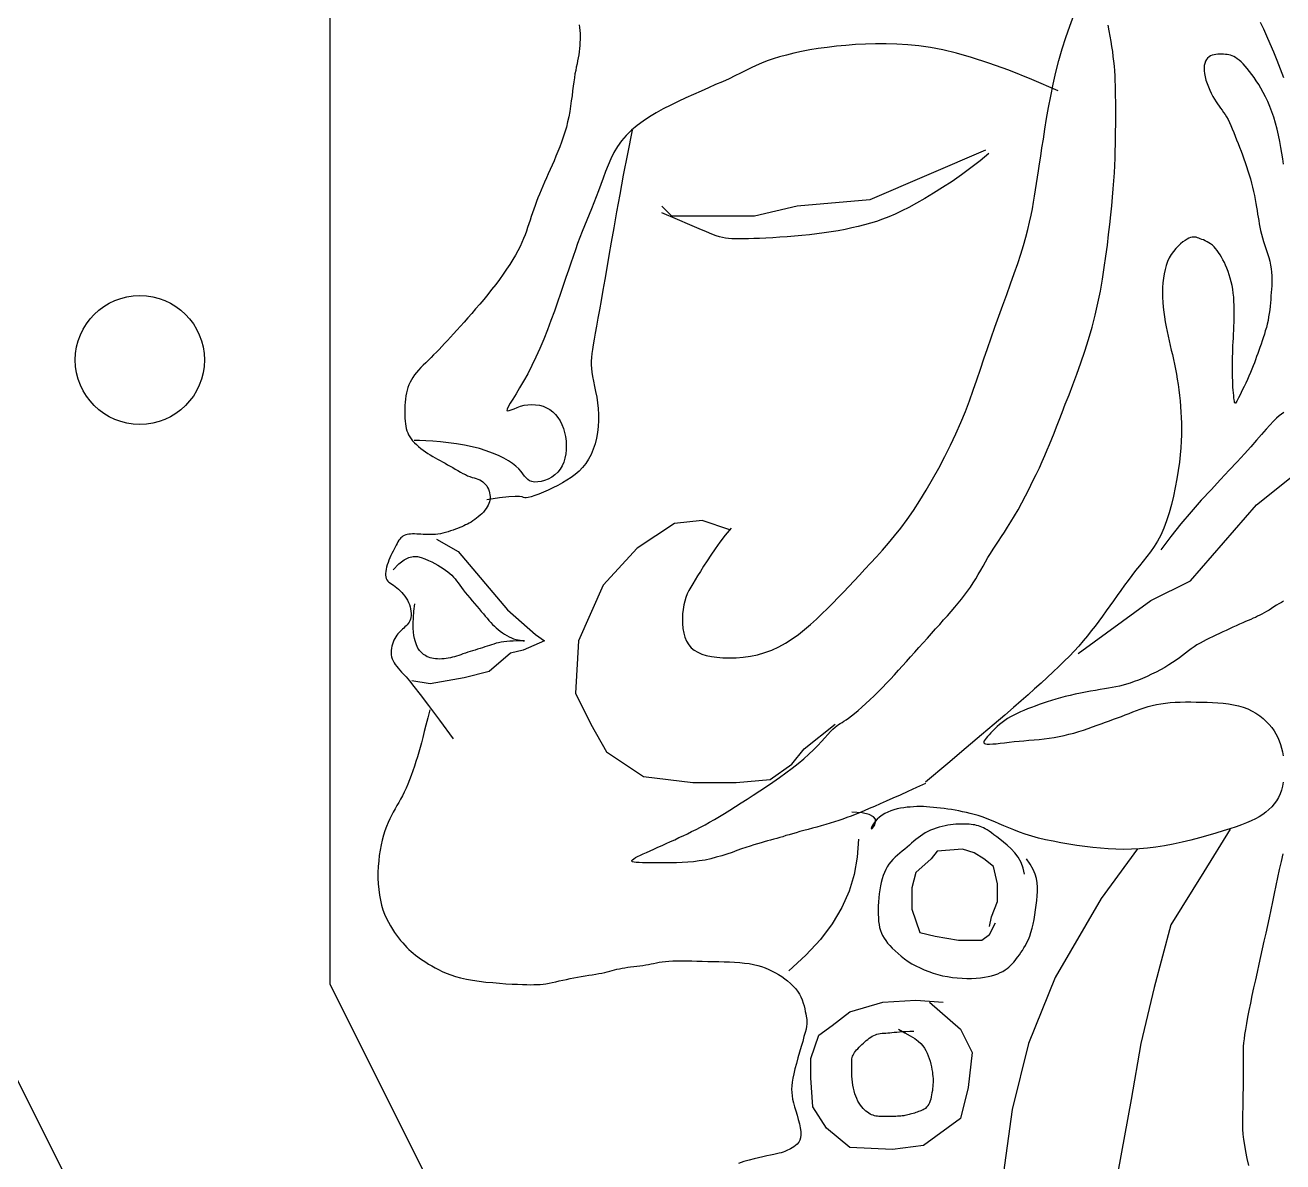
# Model space of a CAD drawing. Extents: x 377 to 3679, y 2766 to 6385.
# Drawn here: x 2041 to 2147.2, y 4917 to 5013.1 of the extents above; entities that cross this region are included whole.
import ezdxf

# ---------------------------------------------------------------- set-up
doc = ezdxf.new("R2010")
doc.units = 0
doc.header["$MEASUREMENT"] = 0
for name, color, linetype in [('3', 3, 'CONTINUOUS'), ('7', 7, 'CONTINUOUS'), ('BH', 3, 'CONTINUOUS')]:
    doc.layers.add(name, color=color, linetype=linetype)

msp = doc.modelspace()

# ---------------------------------------------------------------- hatches: boundary and pattern name
at = {"layer": 'BH'}
h = msp.add_hatch(dxfattribs=at)
h.set_pattern_fill('AR-RROOF', color=256, scale=20, angle=45, style=0)
h.set_pattern_definition([(45, (-7283.46, 4749.96), (431.052, 1149.473), [7620, -1016, 2540, -508]), (45, (-6985.3, 5407.3), (-836.96, 118.54), [1524, -167.64, 3048, -381]), (45, (-7409.2, 5234.9), (1627.222, 2108.564), [4064, -711.2, 2032, -508])])
h.paths.add_polyline_path([(2567.11, 5597.22), (2600.41, 5597.22), (2593.71, 5544.63, -0.101163), (2592.53, 5542.39), (2592.53, 5539.73), (2604.15, 5539.73, 0.190114), (2600.05, 5486.57, 0.025119), (2632.22, 5308.46, -0.363634), (2618.82, 5289.05), (2658.04, 5289.05, -0.483808), (2649.98, 5302.96, 0.28695), (2663.9, 5331.52, 0.064201), (2631.51, 5446.8), (2749.91, 5446.8, 0.064201), (2717.51, 5331.52, 0.28695), (2731.44, 5302.96, -0.483808), (2723.37, 5289.05), (2930.74, 5289.05), (2930.74, 5731.05), (2160.74, 5731.05), (2160.74, 5723.55), (2100.74, 5723.55), (2100.74, 5731.05), (1330.74, 5731.05), (1330.74, 5289.05), (2036.79, 5289.05), (2036.79, 5331.05), (2086.79, 5431.05), (2186.79, 5431.05), (2236.79, 5331.05), (2236.79, 5289.05), (2418.52, 5289.05), (2418.52, 5291.59, -0.140722), (2440.36, 5299.49, 0.230128), (2445.11, 5308.14), (2445.11, 5341.46, -0.518981), (2444.22, 5346.92, -0.60604), (2443.49, 5351.97, -0.660376), (2442.71, 5357.3, -0.015724), (2440.71, 5357.7), (2406.53, 5409.21), (2473.78, 5409.21), (2470.19, 5414.61), (2556.7, 5414.61, 0.010093), (2567.48, 5486.57, 0.190114), (2563.38, 5539.73), (2575, 5539.73), (2575, 5542.39, -0.101163), (2573.82, 5544.63)])
h.paths.add_polyline_path([(2036.79, 5271.05), (2024.19, 5271.05), (2024.19, 5281.05), (1343.33, 5281.05), (1343.33, 5271.05), (1330.74, 5271.05), (1330.74, 4989.05), (1661.34, 4989.05), (1661.34, 4991.65, -0.241584), (1679.42, 5003.95, 0.406968), (1690.3, 5019.9, 0.174163), (1687.89, 5024.03, -0.625959), (1690.29, 5048.29, 0.304056), (1680.39, 5064.79, -0.313174), (1656.39, 5094.57, -0.059937), (1661.68, 5141.99), (1728.9, 5141.99, -0.037567), (1733.55, 5112.39), (1768.7, 5112.39, -0.103304), (1767.97, 5075.11, -0.218444), (1752.9, 5058.35, -0.255287), (1748.23, 5050.62, 0.350014), (1746.37, 5041.77, -0.652621), (1746.37, 5021.37, 0.209907), (1750.83, 5002.85, -0.168461), (1771.93, 4991.65), (1771.93, 4989.05), (1795.65, 4989.05), (1795.65, 4991.65, -0.192355), (1816.68, 5004.36, 0.366447), (1824.02, 5020.82, -0.534024), (1820.57, 5043.28, 0.19278), (1824.98, 5049.16, 0.255254), (1815.1, 5062.85, -0.365209), (1792.78, 5095.97, -0.025268), (1798.2, 5138.33), (1862.6, 5138.33, -0.025268), (1868.02, 5095.97, -0.365209), (1845.7, 5062.85, 0.255254), (1835.82, 5049.16, 0.19278), (1840.23, 5043.28, -0.534024), (1836.78, 5020.82, 0.366447), (1844.12, 5004.36, -0.192355), (1865.15, 4991.65), (1865.15, 4989.05), (2036.79, 4989.05)])
h.paths.add_polyline_path([(2930.74, 5271.05), (2918.14, 5271.05), (2918.14, 5281.05), (2250.69, 5281.05), (2250.69, 5271.05), (2236.79, 5271.05), (2236.79, 4989.05), (2930.74, 4989.05)])

# ---------------------------------------------------------------- linework, layer by layer
at = {"layer": '3'}
for points in [[(2100.65, 4970.57), (2100.15, 4969.96), (2099.7, 4969.37), (2099.3, 4968.81), (2098.94, 4968.29), (2098.61, 4967.8), (2098.32, 4967.34), (2098.05, 4966.91), (2097.81, 4966.53), (2097.6, 4966.18), (2097.4, 4965.86), (2097.23, 4965.57), (2097.08, 4965.28), (2096.94, 4965), (2096.83, 4964.71), (2096.73, 4964.4), (2096.65, 4964.07), (2096.59, 4963.7), (2096.55, 4963.31), (2096.53, 4962.91), (2096.54, 4962.5), (2096.58, 4962.09), (2096.64, 4961.7), (2096.75, 4961.34), (2096.88, 4961), (2097.06, 4960.71), (2097.28, 4960.46), (2097.53, 4960.24), (2097.83, 4960.07), (2098.17, 4959.92), (2098.55, 4959.81), (2098.98, 4959.72), (2099.44, 4959.65), (2099.95, 4959.61), (2100.5, 4959.6), (2101.07, 4959.61), (2101.66, 4959.66), (2102.27, 4959.75), (2102.88, 4959.87), (2103.49, 4960.04), (2104.09, 4960.26), (2104.68, 4960.53), (2105.24, 4960.84), (2105.8, 4961.2), (2106.33, 4961.58), (2106.85, 4961.99), (2107.36, 4962.43), (2107.85, 4962.87), (2108.32, 4963.32), (2108.79, 4963.78), (2109.24, 4964.23), (2109.69, 4964.69), (2110.14, 4965.15), (2110.58, 4965.62), (2111.03, 4966.1), (2111.49, 4966.59), (2111.95, 4967.09), (2112.43, 4967.6), (2112.92, 4968.13), (2113.42, 4968.69), (2113.93, 4969.28), (2114.45, 4969.9), (2114.97, 4970.57), (2115.51, 4971.28), (2116.04, 4972.06), (2116.59, 4972.89), (2117.13, 4973.77), (2117.66, 4974.69), (2118.18, 4975.63), (2118.69, 4976.6), (2119.17, 4977.57), (2119.62, 4978.54), (2120.04, 4979.49), (2120.43, 4980.42), (2120.78, 4981.32), (2121.1, 4982.22), (2121.41, 4983.1), (2121.71, 4983.98), (2122, 4984.86), (2122.3, 4985.74), (2122.6, 4986.64), (2122.92, 4987.55), (2123.26, 4988.48), (2123.59, 4989.4), (2123.93, 4990.31), (2124.25, 4991.21), (2124.56, 4992.08), (2124.85, 4992.91), (2125.11, 4993.7), (2125.34, 4994.44), (2125.54, 4995.14), (2125.71, 4995.79), (2125.85, 4996.41), (2125.98, 4996.99), (2126.09, 4997.55), (2126.19, 4998.1), (2126.28, 4998.62), (2126.36, 4999.14), (2126.44, 4999.67), (2126.53, 5000.2), (2126.61, 5000.76), (2126.7, 5001.35), (2126.8, 5001.99), (2126.9, 5002.68), (2127.02, 5003.43), (2127.15, 5004.26), (2127.29, 5005.16), (2127.46, 5006.1), (2127.64, 5007.07), (2127.84, 5008.07), (2128.07, 5009.08), (2128.32, 5010.08), (2128.6, 5011.06), (2128.91, 5012.02), (2129.25, 5012.96), (2129.6, 5013.91)], [(2087.82, 5013.09), (2087.85, 5012.85), (2087.88, 5012.6), (2087.89, 5012.35), (2087.9, 5012.1), (2087.9, 5011.85), (2087.88, 5011.59), (2087.86, 5011.33), (2087.84, 5011.07), (2087.81, 5010.81), (2087.77, 5010.56), (2087.72, 5010.3), (2087.68, 5010.04), (2087.63, 5009.78), (2087.57, 5009.51), (2087.52, 5009.23), (2087.46, 5008.93), (2087.41, 5008.61), (2087.36, 5008.26), (2087.31, 5007.89), (2087.26, 5007.5), (2087.21, 5007.08), (2087.15, 5006.65), (2087.09, 5006.21), (2087.02, 5005.77), (2086.93, 5005.32), (2086.84, 5004.88), (2086.73, 5004.44), (2086.61, 5004.01), (2086.47, 5003.59), (2086.33, 5003.18), (2086.17, 5002.77), (2086.02, 5002.38), (2085.85, 5001.99), (2085.69, 5001.6), (2085.53, 5001.23), (2085.36, 5000.86), (2085.2, 5000.5), (2085.05, 5000.15), (2084.89, 4999.8), (2084.74, 4999.46), (2084.6, 4999.12), (2084.46, 4998.79), (2084.33, 4998.47), (2084.21, 4998.15), (2084.09, 4997.83), (2083.98, 4997.52), (2083.87, 4997.21), (2083.77, 4996.9), (2083.66, 4996.59), (2083.56, 4996.28), (2083.46, 4995.97), (2083.35, 4995.66), (2083.24, 4995.35), (2083.11, 4995.03), (2082.97, 4994.7), (2082.82, 4994.36), (2082.64, 4994), (2082.44, 4993.63), (2082.21, 4993.25), (2081.96, 4992.84), (2081.68, 4992.43), (2081.39, 4992.01), (2081.08, 4991.58), (2080.76, 4991.15), (2080.42, 4990.73), (2080.09, 4990.3), (2079.75, 4989.89), (2079.41, 4989.48), (2079.07, 4989.09), (2078.74, 4988.7), (2078.41, 4988.33), (2078.09, 4987.97), (2077.79, 4987.63), (2077.49, 4987.3), (2077.21, 4986.99), (2076.95, 4986.7), (2076.69, 4986.42), (2076.45, 4986.16), (2076.21, 4985.91), (2075.98, 4985.66), (2075.75, 4985.43), (2075.52, 4985.2), (2075.3, 4984.98), (2075.08, 4984.76), (2074.86, 4984.54), (2074.65, 4984.33), (2074.44, 4984.12), (2074.25, 4983.92), (2074.07, 4983.71), (2073.91, 4983.51), (2073.77, 4983.3), (2073.64, 4983.1), (2073.53, 4982.89), (2073.43, 4982.67), (2073.35, 4982.45), (2073.28, 4982.22), (2073.22, 4981.98), (2073.17, 4981.73), (2073.14, 4981.47), (2073.11, 4981.2), (2073.09, 4980.93), (2073.09, 4980.65), (2073.08, 4980.37), (2073.09, 4980.11), (2073.1, 4979.85), (2073.12, 4979.6), (2073.14, 4979.38), (2073.17, 4979.17), (2073.21, 4978.97), (2073.26, 4978.78), (2073.33, 4978.61), (2073.4, 4978.43), (2073.5, 4978.27), (2073.61, 4978.1), (2073.74, 4977.94), (2073.9, 4977.78), (2074.06, 4977.62), (2074.24, 4977.46), (2074.43, 4977.3), (2074.63, 4977.16), (2074.83, 4977.01), (2075.03, 4976.88), (2075.24, 4976.75), (2075.44, 4976.62), (2075.65, 4976.5), (2075.86, 4976.39), (2076.06, 4976.27), (2076.27, 4976.16), (2076.49, 4976.04), (2076.7, 4975.92), (2076.92, 4975.8), (2077.13, 4975.67), (2077.35, 4975.54), (2077.57, 4975.42), (2077.78, 4975.3), (2077.99, 4975.18), (2078.2, 4975.08), (2078.39, 4974.99), (2078.58, 4974.92), (2078.77, 4974.85), (2078.94, 4974.8), (2079.11, 4974.74), (2079.26, 4974.69), (2079.41, 4974.63), (2079.55, 4974.56), (2079.68, 4974.47), (2079.8, 4974.37), (2079.9, 4974.26), (2080, 4974.13), (2080.08, 4973.99), (2080.15, 4973.84), (2080.21, 4973.69), (2080.25, 4973.54), (2080.28, 4973.38), (2080.29, 4973.23), (2080.29, 4973.08), (2080.27, 4972.93), (2080.24, 4972.78), (2080.19, 4972.64), (2080.13, 4972.5), (2080.05, 4972.35), (2079.95, 4972.21), (2079.84, 4972.07), (2079.72, 4971.92), (2079.59, 4971.78), (2079.44, 4971.65), (2079.29, 4971.52), (2079.14, 4971.39), (2078.99, 4971.28), (2078.83, 4971.17), (2078.68, 4971.07), (2078.53, 4970.98), (2078.37, 4970.9), (2078.22, 4970.83), (2078.06, 4970.75), (2077.9, 4970.68), (2077.73, 4970.61), (2077.55, 4970.54), (2077.36, 4970.47), (2077.16, 4970.4), (2076.95, 4970.33), (2076.74, 4970.26), (2076.53, 4970.19), (2076.31, 4970.14), (2076.1, 4970.09), (2075.88, 4970.05), (2075.67, 4970.03), (2075.46, 4970.01), (2075.25, 4970.01), (2075.04, 4970.01), (2074.84, 4970.02), (2074.65, 4970.03), (2074.45, 4970.04), (2074.27, 4970.05), (2074.09, 4970.06), (2073.91, 4970.07), (2073.74, 4970.07), (2073.58, 4970.06), (2073.43, 4970.04), (2073.29, 4970.02), (2073.16, 4969.99), (2073.04, 4969.94), (2072.93, 4969.89), (2072.83, 4969.81), (2072.75, 4969.73), (2072.67, 4969.64), (2072.59, 4969.53), (2072.51, 4969.41), (2072.43, 4969.27), (2072.35, 4969.12), (2072.27, 4968.96), (2072.18, 4968.79), (2072.09, 4968.61), (2072, 4968.43), (2071.91, 4968.24), (2071.83, 4968.04), (2071.75, 4967.85), (2071.67, 4967.65), (2071.6, 4967.46), (2071.55, 4967.27), (2071.5, 4967.09), (2071.47, 4966.91), (2071.45, 4966.74), (2071.45, 4966.59), (2071.47, 4966.44), (2071.51, 4966.31), (2071.57, 4966.2), (2071.65, 4966.09), (2071.75, 4966), (2071.87, 4965.91), (2071.99, 4965.82), (2072.13, 4965.73), (2072.27, 4965.63), (2072.41, 4965.52), (2072.55, 4965.4), (2072.69, 4965.27), (2072.83, 4965.13), (2072.96, 4964.98), (2073.09, 4964.82), (2073.2, 4964.65), (2073.3, 4964.47), (2073.39, 4964.29), (2073.47, 4964.11), (2073.53, 4963.92), (2073.57, 4963.73), (2073.6, 4963.54), (2073.61, 4963.36), (2073.61, 4963.19), (2073.59, 4963.02), (2073.56, 4962.87), (2073.51, 4962.74), (2073.45, 4962.61), (2073.37, 4962.5), (2073.29, 4962.4), (2073.2, 4962.3), (2073.1, 4962.21), (2073, 4962.12), (2072.9, 4962.03), (2072.8, 4961.93), (2072.7, 4961.84), (2072.6, 4961.73), (2072.5, 4961.63), (2072.41, 4961.51), (2072.32, 4961.38), (2072.24, 4961.25), (2072.16, 4961.1), (2072.1, 4960.94), (2072.04, 4960.77), (2071.99, 4960.59), (2071.95, 4960.41), (2071.93, 4960.23), (2071.93, 4960.04), (2071.94, 4959.86), (2071.97, 4959.68), (2072.02, 4959.51), (2072.09, 4959.35), (2072.18, 4959.19), (2072.28, 4959.03), (2072.4, 4958.87), (2072.53, 4958.72), (2072.67, 4958.56), (2072.82, 4958.4), (2072.98, 4958.22), (2073.19, 4957.99), (2073.47, 4957.66), (2073.85, 4957.18), (2074.38, 4956.5), (2075.09, 4955.57), (2076.01, 4954.34), (2077.16, 4952.76)], [(2117.06, 4948.99), (2116.29, 4948.64), (2115.58, 4948.31), (2114.92, 4948.01), (2114.31, 4947.74), (2113.75, 4947.49), (2113.23, 4947.26), (2112.75, 4947.05), (2112.3, 4946.86), (2111.89, 4946.68), (2111.5, 4946.52), (2111.13, 4946.37), (2110.77, 4946.23), (2110.42, 4946.1), (2110.08, 4945.97), (2109.73, 4945.86), (2109.38, 4945.74), (2109.02, 4945.63), (2108.64, 4945.52), (2108.26, 4945.42), (2107.89, 4945.31), (2107.51, 4945.21), (2107.15, 4945.11), (2106.79, 4945.02), (2106.46, 4944.92), (2106.14, 4944.83), (2105.84, 4944.74), (2105.55, 4944.66), (2105.28, 4944.58), (2105.01, 4944.49), (2104.75, 4944.42), (2104.5, 4944.34), (2104.24, 4944.27), (2103.98, 4944.2), (2103.72, 4944.13), (2103.45, 4944.05), (2103.17, 4943.98), (2102.88, 4943.9), (2102.57, 4943.8), (2102.24, 4943.7), (2101.89, 4943.59), (2101.52, 4943.46), (2101.13, 4943.32), (2100.72, 4943.17), (2100.29, 4943.02), (2099.85, 4942.88), (2099.39, 4942.75), (2098.93, 4942.62), (2098.45, 4942.52), (2097.96, 4942.44), (2097.47, 4942.38), (2096.98, 4942.34), (2096.5, 4942.31), (2096.02, 4942.29), (2095.55, 4942.28), (2095.09, 4942.28), (2094.65, 4942.28), (2094.23, 4942.28), (2093.84, 4942.28), (2093.48, 4942.28), (2093.15, 4942.29), (2092.87, 4942.3), (2092.63, 4942.32), (2092.45, 4942.35), (2092.33, 4942.38), (2092.27, 4942.43), (2092.26, 4942.49), (2092.32, 4942.55), (2092.42, 4942.63), (2092.57, 4942.72), (2092.75, 4942.81), (2092.98, 4942.92), (2093.23, 4943.04), (2093.51, 4943.17), (2093.81, 4943.3), (2094.13, 4943.45), (2094.46, 4943.6), (2094.81, 4943.76), (2095.16, 4943.92), (2095.52, 4944.08), (2095.88, 4944.24), (2096.24, 4944.41), (2096.59, 4944.57), (2096.95, 4944.74), (2097.31, 4944.92), (2097.68, 4945.1), (2098.05, 4945.29), (2098.44, 4945.5), (2098.83, 4945.71), (2099.24, 4945.95), (2099.66, 4946.2), (2100.09, 4946.46), (2100.54, 4946.74), (2101.01, 4947.03), (2101.49, 4947.34), (2102, 4947.67), (2102.52, 4948.01), (2103.06, 4948.36), (2103.62, 4948.73), (2104.18, 4949.11), (2104.73, 4949.49), (2105.28, 4949.89), (2105.81, 4950.28), (2106.31, 4950.67), (2106.78, 4951.06), (2107.21, 4951.45), (2107.61, 4951.83), (2107.96, 4952.19), (2108.28, 4952.52), (2108.57, 4952.84), (2108.82, 4953.12), (2109.05, 4953.37), (2109.24, 4953.58), (2109.42, 4953.74), (2109.57, 4953.87), (2109.72, 4953.97), (2109.86, 4954.06), (2110.01, 4954.15), (2110.17, 4954.24), (2110.35, 4954.36), (2110.55, 4954.5), (2110.8, 4954.69), (2111.07, 4954.91), (2111.37, 4955.16), (2111.69, 4955.44), (2112.02, 4955.74), (2112.37, 4956.06), (2112.72, 4956.4), (2113.07, 4956.74), (2113.42, 4957.09), (2113.76, 4957.45), (2114.1, 4957.81), (2114.44, 4958.17), (2114.77, 4958.55), (2115.11, 4958.92), (2115.46, 4959.3), (2115.8, 4959.69), (2116.15, 4960.08), (2116.51, 4960.47), (2116.86, 4960.87), (2117.22, 4961.27), (2117.57, 4961.66), (2117.92, 4962.05), (2118.26, 4962.43), (2118.59, 4962.8), (2118.91, 4963.16), (2119.22, 4963.52), (2119.53, 4963.87), (2119.82, 4964.21), (2120.09, 4964.55), (2120.36, 4964.9), (2120.62, 4965.24), (2120.86, 4965.58), (2121.09, 4965.93), (2121.31, 4966.29), (2121.52, 4966.65), (2121.73, 4967), (2121.93, 4967.36), (2122.13, 4967.72), (2122.34, 4968.07), (2122.55, 4968.42), (2122.77, 4968.77), (2123, 4969.12), (2123.23, 4969.47), (2123.48, 4969.84), (2123.74, 4970.23), (2124, 4970.65), (2124.28, 4971.1), (2124.57, 4971.59), (2124.88, 4972.12), (2125.19, 4972.69), (2125.5, 4973.28), (2125.81, 4973.88), (2126.11, 4974.49), (2126.4, 4975.08), (2126.68, 4975.66), (2126.92, 4976.2), (2127.15, 4976.7), (2127.35, 4977.18), (2127.54, 4977.64), (2127.73, 4978.11), (2127.92, 4978.59), (2128.12, 4979.11), (2128.34, 4979.68), (2128.59, 4980.32), (2128.87, 4981.03), (2129.19, 4981.82), (2129.51, 4982.67), (2129.85, 4983.57), (2130.19, 4984.52), (2130.52, 4985.5), (2130.84, 4986.51), (2131.13, 4987.53), (2131.39, 4988.55), (2131.62, 4989.57), (2131.83, 4990.59), (2132, 4991.6), (2132.16, 4992.58), (2132.3, 4993.54), (2132.42, 4994.47), (2132.53, 4995.36), (2132.62, 4996.21), (2132.71, 4997.02), (2132.79, 4997.79), (2132.86, 4998.52), (2132.92, 4999.23), (2132.97, 4999.91), (2133.01, 5000.57), (2133.05, 5001.2), (2133.07, 5001.81), (2133.09, 5002.41), (2133.11, 5002.99), (2133.12, 5003.56), (2133.12, 5004.1), (2133.13, 5004.63), (2133.13, 5005.15), (2133.13, 5005.65), (2133.13, 5006.13), (2133.13, 5006.6), (2133.12, 5007.06), (2133.12, 5007.5), (2133.11, 5007.94), (2133.09, 5008.37), (2133.07, 5008.78), (2133.05, 5009.2), (2133.01, 5009.6), (2132.97, 5010.01), (2132.92, 5010.42), (2132.87, 5010.83), (2132.8, 5011.25), (2132.74, 5011.68), (2132.66, 5012.12), (2132.58, 5012.58), (2132.5, 5013.06)], [(2145.34, 5013.3), (2145.6, 5012.75), (2145.87, 5012.15), (2146.15, 5011.5), (2146.44, 5010.81), (2146.73, 5010.09), (2147.02, 5009.36), (2147.29, 5008.62)], [(2128.28, 5007.51), (2126.03, 5008.46), (2124.09, 5009.24), (2122.41, 5009.85), (2120.95, 5010.33), (2119.67, 5010.7), (2118.53, 5010.97), (2117.49, 5011.16), (2116.51, 5011.3), (2115.56, 5011.39), (2114.64, 5011.45), (2113.73, 5011.48), (2112.85, 5011.48), (2111.99, 5011.46), (2111.15, 5011.42), (2110.33, 5011.35), (2109.54, 5011.27), (2108.76, 5011.18), (2108.01, 5011.07), (2107.29, 5010.96), (2106.6, 5010.83), (2105.94, 5010.69), (2105.32, 5010.53), (2104.73, 5010.37), (2104.19, 5010.2), (2103.68, 5010.03), (2103.21, 5009.84), (2102.77, 5009.64), (2102.33, 5009.44), (2101.89, 5009.22), (2101.44, 5009), (2100.97, 5008.77), (2100.47, 5008.53), (2099.92, 5008.28), (2099.34, 5008.03), (2098.74, 5007.76), (2098.11, 5007.49), (2097.47, 5007.2), (2096.82, 5006.91), (2096.17, 5006.61), (2095.54, 5006.3), (2094.92, 5005.98), (2094.32, 5005.65), (2093.75, 5005.31), (2093.21, 5004.95), (2092.7, 5004.57), (2092.22, 5004.17), (2091.79, 5003.74), (2091.4, 5003.28), (2091.06, 5002.8), (2090.75, 5002.29), (2090.49, 5001.76), (2090.25, 5001.22), (2090.03, 5000.68), (2089.83, 5000.13), (2089.64, 4999.59), (2089.45, 4999.06), (2089.25, 4998.54), (2089.05, 4998.04), (2088.86, 4997.55), (2088.66, 4997.07), (2088.45, 4996.58), (2088.26, 4996.1), (2088.06, 4995.61), (2087.86, 4995.11), (2087.67, 4994.6), (2087.49, 4994.07), (2087.3, 4993.52), (2087.1, 4992.95), (2086.9, 4992.35), (2086.69, 4991.73), (2086.47, 4991.07), (2086.24, 4990.37), (2085.98, 4989.64), (2085.72, 4988.88), (2085.43, 4988.1), (2085.13, 4987.31), (2084.82, 4986.53), (2084.5, 4985.75), (2084.16, 4985), (2083.82, 4984.29), (2083.47, 4983.61), (2083.12, 4982.99), (2082.78, 4982.42), (2082.48, 4981.91), (2082.2, 4981.47), (2081.98, 4981.11), (2081.82, 4980.82), (2081.73, 4980.62), (2081.71, 4980.5), (2081.77, 4980.47), (2081.9, 4980.49), (2082.08, 4980.55), (2082.31, 4980.65), (2082.57, 4980.75), (2082.86, 4980.86), (2083.17, 4980.94), (2083.49, 4980.99), (2083.81, 4981.01), (2084.13, 4980.99), (2084.45, 4980.94), (2084.76, 4980.86), (2085.05, 4980.73), (2085.33, 4980.58), (2085.59, 4980.39), (2085.82, 4980.16), (2086.02, 4979.9), (2086.2, 4979.62), (2086.35, 4979.31), (2086.48, 4978.98), (2086.58, 4978.64), (2086.65, 4978.29), (2086.7, 4977.92), (2086.72, 4977.56), (2086.72, 4977.19), (2086.68, 4976.83), (2086.61, 4976.48), (2086.52, 4976.14), (2086.38, 4975.83), (2086.21, 4975.54), (2086, 4975.28), (2085.76, 4975.05), (2085.49, 4974.86), (2085.19, 4974.7), (2084.89, 4974.59), (2084.6, 4974.5), (2084.31, 4974.46), (2084.05, 4974.45), (2083.82, 4974.49), (2083.63, 4974.56), (2083.47, 4974.66), (2083.33, 4974.8), (2083.2, 4974.96), (2083.06, 4975.15), (2082.9, 4975.35), (2082.71, 4975.56), (2082.47, 4975.79), (2082.18, 4976.01), (2081.84, 4976.24), (2081.44, 4976.47), (2081, 4976.69), (2080.5, 4976.9), (2079.97, 4977.1), (2079.39, 4977.28), (2078.77, 4977.44), (2078.12, 4977.57), (2077.45, 4977.69), (2076.77, 4977.78), (2076.1, 4977.85), (2075.46, 4977.9), (2074.87, 4977.94), (2074.33, 4977.96), (2073.87, 4977.97)], [(2147.29, 5001.31), (2147.24, 5001.75), (2147.17, 5002.23), (2147.08, 5002.72), (2146.99, 5003.23), (2146.88, 5003.75), (2146.75, 5004.26), (2146.61, 5004.77), (2146.47, 5005.27), (2146.31, 5005.74), (2146.14, 5006.19), (2145.96, 5006.61), (2145.78, 5007), (2145.59, 5007.37), (2145.39, 5007.72), (2145.2, 5008.04), (2145, 5008.35), (2144.81, 5008.63), (2144.61, 5008.9), (2144.42, 5009.15), (2144.24, 5009.38), (2144.05, 5009.59), (2143.88, 5009.78), (2143.71, 5009.95), (2143.54, 5010.09), (2143.38, 5010.22), (2143.23, 5010.32), (2143.09, 5010.4), (2142.95, 5010.46), (2142.81, 5010.51), (2142.67, 5010.54), (2142.53, 5010.57), (2142.39, 5010.59), (2142.24, 5010.6), (2142.08, 5010.61), (2141.92, 5010.61), (2141.75, 5010.61), (2141.59, 5010.59), (2141.43, 5010.56), (2141.28, 5010.52), (2141.14, 5010.46), (2141.01, 5010.38), (2140.89, 5010.28), (2140.79, 5010.15), (2140.71, 5010), (2140.65, 5009.83), (2140.61, 5009.64), (2140.59, 5009.44), (2140.6, 5009.21), (2140.62, 5008.96), (2140.68, 5008.7), (2140.75, 5008.42), (2140.85, 5008.14), (2140.96, 5007.85), (2141.08, 5007.57), (2141.2, 5007.3), (2141.34, 5007.04), (2141.47, 5006.8), (2141.6, 5006.59), (2141.73, 5006.4), (2141.86, 5006.22), (2141.99, 5006.04), (2142.11, 5005.87), (2142.24, 5005.69), (2142.36, 5005.51), (2142.48, 5005.3), (2142.61, 5005.08), (2142.73, 5004.83), (2142.85, 5004.57), (2142.97, 5004.29), (2143.1, 5003.99), (2143.22, 5003.69), (2143.34, 5003.38), (2143.47, 5003.06), (2143.59, 5002.75), (2143.71, 5002.42), (2143.83, 5002.1), (2143.95, 5001.77), (2144.07, 5001.44), (2144.18, 5001.1), (2144.29, 5000.76), (2144.4, 5000.42), (2144.5, 5000.07), (2144.59, 4999.71), (2144.68, 4999.36), (2144.76, 4999.01), (2144.84, 4998.67), (2144.91, 4998.33), (2144.97, 4998), (2145.02, 4997.69), (2145.07, 4997.39), (2145.11, 4997.1), (2145.16, 4996.82), (2145.2, 4996.54), (2145.24, 4996.27), (2145.3, 4995.99), (2145.36, 4995.7), (2145.43, 4995.4), (2145.52, 4995.09), (2145.62, 4994.77), (2145.73, 4994.44), (2145.84, 4994.1), (2145.95, 4993.77), (2146.05, 4993.43), (2146.13, 4993.11), (2146.2, 4992.79), (2146.26, 4992.48), (2146.29, 4992.18), (2146.31, 4991.89), (2146.32, 4991.6), (2146.31, 4991.32), (2146.3, 4991.04), (2146.28, 4990.76), (2146.26, 4990.47), (2146.24, 4990.18), (2146.22, 4989.89), (2146.19, 4989.59), (2146.17, 4989.3), (2146.13, 4989), (2146.09, 4988.7), (2146.04, 4988.4), (2145.99, 4988.1), (2145.92, 4987.8), (2145.85, 4987.51), (2145.76, 4987.22), (2145.68, 4986.94), (2145.59, 4986.65), (2145.49, 4986.38), (2145.4, 4986.1), (2145.3, 4985.83), (2145.21, 4985.57), (2145.12, 4985.31), (2145.03, 4985.05), (2144.94, 4984.79), (2144.84, 4984.53), (2144.74, 4984.26), (2144.63, 4983.99), (2144.51, 4983.7), (2144.38, 4983.41), (2144.25, 4983.12), (2144.11, 4982.82), (2143.98, 4982.54), (2143.84, 4982.26), (2143.72, 4982.01), (2143.6, 4981.78), (2143.5, 4981.58), (2143.42, 4981.41), (2143.35, 4981.28), (2143.29, 4981.19), (2143.25, 4981.13), (2143.22, 4981.11), (2143.19, 4981.13), (2143.17, 4981.18), (2143.15, 4981.28), (2143.12, 4981.41), (2143.1, 4981.57), (2143.09, 4981.77), (2143.07, 4981.98), (2143.05, 4982.22), (2143.03, 4982.48), (2143.02, 4982.75), (2143.01, 4983.02), (2143, 4983.3), (2142.99, 4983.58), (2142.99, 4983.86), (2142.99, 4984.15), (2142.99, 4984.44), (2142.99, 4984.74), (2143, 4985.04), (2143.01, 4985.34), (2143.02, 4985.65), (2143.03, 4985.97), (2143.05, 4986.29), (2143.06, 4986.61), (2143.08, 4986.94), (2143.09, 4987.28), (2143.11, 4987.62), (2143.12, 4987.96), (2143.13, 4988.31), (2143.13, 4988.67), (2143.13, 4989.02), (2143.12, 4989.37), (2143.11, 4989.73), (2143.09, 4990.07), (2143.05, 4990.41), (2143.01, 4990.75), (2142.95, 4991.07), (2142.88, 4991.38), (2142.8, 4991.68), (2142.71, 4991.97), (2142.62, 4992.25), (2142.52, 4992.52), (2142.41, 4992.77), (2142.3, 4993.01), (2142.18, 4993.24), (2142.07, 4993.46), (2141.95, 4993.66), (2141.82, 4993.85), (2141.7, 4994.02), (2141.56, 4994.18), (2141.43, 4994.33), (2141.29, 4994.46), (2141.14, 4994.57), (2140.99, 4994.67), (2140.84, 4994.76), (2140.69, 4994.84), (2140.55, 4994.91), (2140.4, 4994.96), (2140.27, 4995.01), (2140.14, 4995.06), (2140.02, 4995.1), (2139.91, 4995.13), (2139.8, 4995.15), (2139.69, 4995.15), (2139.57, 4995.14), (2139.45, 4995.11), (2139.31, 4995.05), (2139.16, 4994.98), (2138.98, 4994.87), (2138.79, 4994.74), (2138.6, 4994.58), (2138.39, 4994.39), (2138.19, 4994.18), (2138, 4993.94), (2137.82, 4993.68), (2137.65, 4993.39), (2137.51, 4993.09), (2137.39, 4992.76), (2137.29, 4992.41), (2137.21, 4992.05), (2137.15, 4991.67), (2137.11, 4991.28), (2137.09, 4990.88), (2137.08, 4990.47), (2137.09, 4990.06), (2137.11, 4989.65), (2137.14, 4989.23), (2137.19, 4988.81), (2137.24, 4988.4), (2137.31, 4987.98), (2137.38, 4987.57), (2137.46, 4987.17), (2137.55, 4986.77), (2137.63, 4986.38), (2137.72, 4986), (2137.82, 4985.61), (2137.91, 4985.22), (2138, 4984.82), (2138.09, 4984.42), (2138.17, 4984), (2138.25, 4983.58), (2138.33, 4983.14), (2138.39, 4982.7), (2138.46, 4982.24), (2138.51, 4981.78), (2138.56, 4981.31), (2138.6, 4980.84), (2138.64, 4980.37), (2138.66, 4979.9), (2138.68, 4979.43), (2138.69, 4978.94), (2138.68, 4978.43), (2138.66, 4977.9), (2138.62, 4977.34), (2138.57, 4976.75), (2138.5, 4976.12), (2138.41, 4975.44), (2138.29, 4974.73), (2138.16, 4974), (2138.01, 4973.27), (2137.83, 4972.55), (2137.64, 4971.84), (2137.42, 4971.17), (2137.19, 4970.55), (2136.93, 4969.98), (2136.66, 4969.47), (2136.37, 4969), (2136.07, 4968.57), (2135.76, 4968.15), (2135.45, 4967.76), (2135.13, 4967.37), (2134.81, 4966.97), (2134.49, 4966.57), (2134.18, 4966.15), (2133.87, 4965.73), (2133.56, 4965.3), (2133.25, 4964.86), (2132.94, 4964.43), (2132.63, 4963.99), (2132.32, 4963.56), (2132.02, 4963.13), (2131.7, 4962.71), (2131.39, 4962.29), (2131.06, 4961.87), (2130.73, 4961.45), (2130.38, 4961.03), (2130.01, 4960.6), (2129.62, 4960.18), (2129.21, 4959.74), (2128.77, 4959.31), (2128.32, 4958.86), (2127.84, 4958.41), (2127.34, 4957.94), (2126.82, 4957.47), (2126.28, 4956.99), (2125.72, 4956.49), (2125.14, 4955.98), (2124.49, 4955.42), (2123.75, 4954.77), (2122.86, 4954.01), (2121.79, 4953.1), (2120.5, 4952), (2118.94, 4950.68), (2117.07, 4949.1)], [(2092.28, 5004.17), (2091.89, 5002.18), (2091.54, 5000.38), (2091.24, 4998.75), (2090.97, 4997.28), (2090.73, 4995.94), (2090.52, 4994.72), (2090.32, 4993.6), (2090.14, 4992.55), (2089.97, 4991.57), (2089.81, 4990.66), (2089.66, 4989.8), (2089.52, 4989.01), (2089.39, 4988.29), (2089.27, 4987.63), (2089.17, 4987.04), (2089.07, 4986.52), (2088.99, 4986.06), (2088.93, 4985.66), (2088.88, 4985.31), (2088.84, 4984.98), (2088.82, 4984.68), (2088.83, 4984.37), (2088.85, 4984.06), (2088.89, 4983.73), (2088.95, 4983.36), (2089.03, 4982.97), (2089.11, 4982.54), (2089.2, 4982.1), (2089.29, 4981.63), (2089.36, 4981.15), (2089.41, 4980.66), (2089.45, 4980.15), (2089.45, 4979.65), (2089.42, 4979.14), (2089.36, 4978.64), (2089.27, 4978.15), (2089.15, 4977.67), (2089, 4977.22), (2088.82, 4976.79), (2088.61, 4976.39), (2088.37, 4976.02), (2088.1, 4975.69), (2087.8, 4975.38), (2087.48, 4975.1), (2087.14, 4974.84), (2086.78, 4974.6), (2086.4, 4974.38), (2086, 4974.16), (2085.6, 4973.96), (2085.19, 4973.77), (2084.79, 4973.59), (2084.41, 4973.44), (2084.07, 4973.31), (2083.76, 4973.21), (2083.51, 4973.14), (2083.33, 4973.12), (2083.21, 4973.13), (2083.11, 4973.16), (2082.99, 4973.2), (2082.78, 4973.24), (2082.42, 4973.24), (2081.88, 4973.21), (2081.09, 4973.12), (2080.01, 4972.95)], [(2122.14, 5002.49), (2112.37, 4998.31), (2106.23, 4997.76), (2102.61, 4996.92), (2098.14, 4996.92), (2095.63, 4996.92), (2094.79, 4997.76)], [(2122.42, 5002.22), (2121.67, 5001.6), (2120.89, 5000.99), (2120.1, 5000.41), (2119.3, 4999.86), (2118.51, 4999.34), (2117.74, 4998.85), (2117, 4998.41), (2116.3, 4998.01), (2115.66, 4997.66), (2115.06, 4997.36), (2114.49, 4997.09), (2113.96, 4996.86), (2113.44, 4996.66), (2112.93, 4996.48), (2112.42, 4996.32), (2111.91, 4996.18), (2111.38, 4996.04), (2110.83, 4995.92), (2110.27, 4995.8), (2109.69, 4995.69), (2109.1, 4995.59), (2108.49, 4995.5), (2107.88, 4995.42), (2107.26, 4995.34), (2106.63, 4995.28), (2105.99, 4995.22), (2105.37, 4995.17), (2104.75, 4995.13), (2104.16, 4995.09), (2103.59, 4995.06), (2103.05, 4995.04), (2102.56, 4995.02), (2102.11, 4995), (2101.71, 4994.99), (2101.34, 4994.99), (2101.01, 4994.99), (2100.7, 4995.01), (2100.42, 4995.03), (2100.16, 4995.06), (2099.91, 4995.11), (2099.66, 4995.17), (2099.38, 4995.26), (2099.03, 4995.39), (2098.57, 4995.58), (2097.96, 4995.84), (2097.15, 4996.19), (2096.11, 4996.63), (2094.79, 4997.2)], [(2147.32, 4980.34), (2147.13, 4980.2), (2146.93, 4980.04), (2146.7, 4979.84), (2146.44, 4979.59), (2146.15, 4979.27), (2145.82, 4978.91), (2145.45, 4978.48), (2145.02, 4977.99), (2144.54, 4977.44), (2144, 4976.84), (2143.39, 4976.17), (2142.71, 4975.45), (2141.97, 4974.66), (2141.18, 4973.81), (2140.35, 4972.91), (2139.5, 4971.95), (2138.64, 4970.93), (2137.78, 4969.86), (2136.93, 4968.74)], [(2129.95, 4959.98), (2136.09, 4964.44), (2139.44, 4966.11), (2145.02, 4972.52), (2150.6, 4976.98), (2155.34, 4978.09), (2158.97, 4978.65), (2161.76, 4978.37), (2165.39, 4976.7), (2166.22, 4974.75), (2166.5, 4971.68), (2166.5, 4968.62), (2162.32, 4963.88), (2158.69, 4962.77), (2158.13, 4962.49)], [(2100.55, 4970.43), (2098.2, 4971.21), (2095.85, 4970.95), (2092.72, 4968.86), (2089.85, 4965.74), (2087.76, 4961.04), (2087.5, 4956.61), (2088.81, 4954.01), (2090.11, 4951.66), (2093.24, 4949.58), (2097.42, 4949.06), (2101.07, 4949.06), (2103.94, 4949.32), (2105.77, 4950.62), (2106.81, 4951.92), (2109.42, 4954.01)], [(2075.76, 4969.64), (2077.59, 4968.6), (2081.76, 4963.65), (2084.11, 4961.57), (2084.89, 4961.04), (2083.07, 4960.26), (2082.02, 4960), (2080.2, 4958.44), (2078.11, 4957.92), (2075.24, 4957.4), (2073.67, 4957.66)], [(2072.11, 4967.04), (2072.58, 4967.54), (2073.02, 4967.88), (2073.42, 4968.08), (2073.8, 4968.17), (2074.15, 4968.16), (2074.48, 4968.09), (2074.79, 4967.98), (2075.09, 4967.84), (2075.37, 4967.7), (2075.63, 4967.57), (2075.88, 4967.43), (2076.11, 4967.3), (2076.33, 4967.16), (2076.53, 4967.02), (2076.72, 4966.88), (2076.89, 4966.73), (2077.05, 4966.59), (2077.19, 4966.43), (2077.33, 4966.27), (2077.46, 4966.1), (2077.59, 4965.93), (2077.72, 4965.75), (2077.87, 4965.55), (2078.02, 4965.34), (2078.19, 4965.13), (2078.38, 4964.9), (2078.57, 4964.67), (2078.77, 4964.43), (2078.97, 4964.2), (2079.17, 4963.96), (2079.36, 4963.74), (2079.54, 4963.52), (2079.72, 4963.31), (2079.88, 4963.12), (2080.04, 4962.94), (2080.19, 4962.76), (2080.34, 4962.59), (2080.49, 4962.43), (2080.65, 4962.28), (2080.81, 4962.13), (2080.97, 4961.99), (2081.15, 4961.85), (2081.33, 4961.72), (2081.51, 4961.59), (2081.7, 4961.48), (2081.89, 4961.38), (2082.09, 4961.29), (2082.28, 4961.22), (2082.48, 4961.16), (2082.66, 4961.12), (2082.83, 4961.09), (2082.98, 4961.07), (2083.09, 4961.05), (2083.17, 4961.05), (2083.19, 4961.05), (2083.15, 4961.04), (2083.06, 4961.04), (2082.91, 4961.04), (2082.71, 4961.04), (2082.49, 4961.03), (2082.24, 4961.02), (2081.97, 4961.01), (2081.71, 4960.99), (2081.46, 4960.96), (2081.22, 4960.92), (2081, 4960.88), (2080.8, 4960.83), (2080.6, 4960.77), (2080.42, 4960.71), (2080.23, 4960.65), (2080.04, 4960.59), (2079.85, 4960.52), (2079.65, 4960.46), (2079.44, 4960.39), (2079.23, 4960.33), (2079.02, 4960.26), (2078.81, 4960.2), (2078.6, 4960.13), (2078.4, 4960.07), (2078.2, 4960), (2078, 4959.94), (2077.82, 4959.87), (2077.64, 4959.81), (2077.46, 4959.75), (2077.29, 4959.7), (2077.11, 4959.65), (2076.94, 4959.6), (2076.76, 4959.57), (2076.58, 4959.54), (2076.4, 4959.52), (2076.21, 4959.51), (2076.03, 4959.5), (2075.86, 4959.51), (2075.68, 4959.52), (2075.52, 4959.54), (2075.37, 4959.57), (2075.23, 4959.6), (2075.1, 4959.65), (2074.98, 4959.7), (2074.87, 4959.76), (2074.77, 4959.82), (2074.67, 4959.89), (2074.58, 4959.97), (2074.5, 4960.05), (2074.42, 4960.13), (2074.34, 4960.22), (2074.27, 4960.32), (2074.2, 4960.43), (2074.14, 4960.56), (2074.07, 4960.7), (2074.01, 4960.86), (2073.96, 4961.04), (2073.9, 4961.25), (2073.85, 4961.5), (2073.81, 4961.78), (2073.79, 4962.12), (2073.79, 4962.52), (2073.81, 4962.99), (2073.85, 4963.54), (2073.93, 4964.17)], [(2147.31, 4964.38), (2147.12, 4964.28), (2146.91, 4964.17), (2146.7, 4964.04), (2146.49, 4963.91), (2146.28, 4963.78), (2146.08, 4963.64), (2145.87, 4963.52), (2145.67, 4963.4), (2145.48, 4963.29), (2145.3, 4963.2), (2145.11, 4963.11), (2144.92, 4963.02), (2144.73, 4962.94), (2144.53, 4962.85), (2144.32, 4962.76), (2144.09, 4962.66), (2143.85, 4962.55), (2143.59, 4962.44), (2143.31, 4962.32), (2143.03, 4962.19), (2142.75, 4962.06), (2142.46, 4961.92), (2142.17, 4961.79), (2141.88, 4961.65), (2141.59, 4961.52), (2141.31, 4961.39), (2141.04, 4961.26), (2140.77, 4961.12), (2140.51, 4960.99), (2140.25, 4960.84), (2139.99, 4960.69), (2139.74, 4960.53), (2139.5, 4960.36), (2139.26, 4960.19), (2139.01, 4960), (2138.76, 4959.81), (2138.5, 4959.61), (2138.22, 4959.41), (2137.93, 4959.21), (2137.61, 4959), (2137.27, 4958.8), (2136.91, 4958.6), (2136.54, 4958.4), (2136.16, 4958.21), (2135.78, 4958.03), (2135.4, 4957.87), (2135.04, 4957.72), (2134.69, 4957.59), (2134.36, 4957.47), (2134.05, 4957.38), (2133.75, 4957.29), (2133.45, 4957.22), (2133.15, 4957.16), (2132.84, 4957.1), (2132.52, 4957.04), (2132.17, 4956.98), (2131.8, 4956.92), (2131.41, 4956.85), (2131, 4956.78), (2130.57, 4956.7), (2130.14, 4956.61), (2129.71, 4956.52), (2129.28, 4956.43), (2128.87, 4956.33), (2128.47, 4956.22), (2128.08, 4956.12), (2127.7, 4956), (2127.34, 4955.89), (2126.99, 4955.77), (2126.65, 4955.65), (2126.32, 4955.52), (2126, 4955.4), (2125.68, 4955.28), (2125.38, 4955.15), (2125.08, 4955.03), (2124.8, 4954.9), (2124.52, 4954.76), (2124.25, 4954.62), (2124, 4954.47), (2123.76, 4954.31), (2123.53, 4954.14), (2123.31, 4953.97), (2123.11, 4953.79), (2122.92, 4953.61), (2122.75, 4953.43), (2122.59, 4953.26), (2122.44, 4953.1), (2122.31, 4952.95), (2122.19, 4952.81), (2122.1, 4952.69), (2122.03, 4952.59), (2122, 4952.5), (2122, 4952.43), (2122.04, 4952.37), (2122.14, 4952.34), (2122.28, 4952.32), (2122.48, 4952.32), (2122.74, 4952.33), (2123.04, 4952.35), (2123.38, 4952.39), (2123.74, 4952.43), (2124.13, 4952.47), (2124.54, 4952.52), (2124.96, 4952.56), (2125.38, 4952.6), (2125.8, 4952.64), (2126.23, 4952.67), (2126.65, 4952.71), (2127.08, 4952.76), (2127.5, 4952.81), (2127.93, 4952.87), (2128.35, 4952.95), (2128.77, 4953.03), (2129.18, 4953.14), (2129.59, 4953.25), (2130, 4953.37), (2130.4, 4953.5), (2130.79, 4953.63), (2131.17, 4953.77), (2131.55, 4953.9), (2131.91, 4954.03), (2132.26, 4954.16), (2132.61, 4954.29), (2132.95, 4954.42), (2133.28, 4954.54), (2133.61, 4954.66), (2133.93, 4954.79), (2134.25, 4954.91), (2134.57, 4955.03), (2134.89, 4955.15), (2135.2, 4955.27), (2135.53, 4955.38), (2135.86, 4955.48), (2136.2, 4955.58), (2136.56, 4955.66), (2136.93, 4955.73), (2137.32, 4955.78), (2137.72, 4955.82), (2138.14, 4955.85), (2138.57, 4955.87), (2139.01, 4955.88), (2139.46, 4955.88), (2139.91, 4955.87), (2140.37, 4955.87), (2140.84, 4955.85), (2141.3, 4955.84), (2141.76, 4955.81), (2142.21, 4955.77), (2142.65, 4955.72), (2143.08, 4955.64), (2143.5, 4955.55), (2143.9, 4955.43), (2144.28, 4955.28), (2144.64, 4955.11), (2144.97, 4954.92), (2145.29, 4954.7), (2145.58, 4954.47), (2145.84, 4954.23), (2146.09, 4953.97), (2146.3, 4953.71), (2146.5, 4953.44), (2146.66, 4953.17), (2146.81, 4952.88), (2146.94, 4952.59), (2147.04, 4952.29), (2147.13, 4951.97), (2147.2, 4951.65), (2147.26, 4951.31)], [(2075.2, 4955.22), (2075.02, 4954.53), (2074.87, 4953.91), (2074.73, 4953.37), (2074.6, 4952.88), (2074.49, 4952.43), (2074.37, 4952.02), (2074.26, 4951.62), (2074.15, 4951.23), (2074.02, 4950.84), (2073.9, 4950.45), (2073.77, 4950.06), (2073.63, 4949.67), (2073.49, 4949.3), (2073.34, 4948.93), (2073.19, 4948.59), (2073.04, 4948.26), (2072.88, 4947.95), (2072.73, 4947.66), (2072.57, 4947.39), (2072.41, 4947.12), (2072.26, 4946.85), (2072.1, 4946.57), (2071.95, 4946.29), (2071.81, 4945.99), (2071.67, 4945.68), (2071.53, 4945.34), (2071.41, 4944.98), (2071.29, 4944.61), (2071.18, 4944.21), (2071.09, 4943.79), (2071, 4943.36), (2070.93, 4942.91), (2070.88, 4942.44), (2070.84, 4941.96), (2070.82, 4941.47), (2070.82, 4940.98), (2070.84, 4940.5), (2070.88, 4940.02), (2070.94, 4939.56), (2071.02, 4939.12), (2071.12, 4938.7), (2071.24, 4938.31), (2071.38, 4937.94), (2071.54, 4937.59), (2071.7, 4937.27), (2071.87, 4936.96), (2072.04, 4936.68), (2072.22, 4936.41), (2072.39, 4936.17), (2072.56, 4935.94), (2072.73, 4935.72), (2072.91, 4935.52), (2073.08, 4935.32), (2073.25, 4935.14), (2073.43, 4934.97), (2073.61, 4934.8), (2073.8, 4934.64), (2073.99, 4934.48), (2074.19, 4934.33), (2074.4, 4934.18), (2074.63, 4934.03), (2074.86, 4933.88), (2075.1, 4933.73), (2075.36, 4933.58), (2075.64, 4933.42), (2075.93, 4933.27), (2076.25, 4933.11), (2076.59, 4932.96), (2076.96, 4932.82), (2077.36, 4932.69), (2077.8, 4932.57), (2078.29, 4932.46), (2078.81, 4932.36), (2079.36, 4932.28), (2079.93, 4932.21), (2080.51, 4932.16), (2081.07, 4932.11), (2081.62, 4932.07), (2082.14, 4932.04), (2082.6, 4932.02), (2083.02, 4932), (2083.38, 4931.99), (2083.7, 4931.98), (2083.99, 4931.99), (2084.26, 4931.99), (2084.51, 4932.01), (2084.76, 4932.04), (2085.01, 4932.07), (2085.27, 4932.12), (2085.54, 4932.17), (2085.83, 4932.23), (2086.12, 4932.3), (2086.42, 4932.37), (2086.73, 4932.43), (2087.04, 4932.5), (2087.36, 4932.57), (2087.68, 4932.62), (2087.99, 4932.68), (2088.31, 4932.73), (2088.62, 4932.78), (2088.92, 4932.83), (2089.21, 4932.88), (2089.48, 4932.92), (2089.74, 4932.97), (2089.97, 4933.03), (2090.19, 4933.08), (2090.4, 4933.14), (2090.6, 4933.19), (2090.8, 4933.24), (2091, 4933.29), (2091.21, 4933.34), (2091.43, 4933.38), (2091.66, 4933.42), (2091.91, 4933.46), (2092.16, 4933.49), (2092.42, 4933.52), (2092.68, 4933.55), (2092.93, 4933.58), (2093.18, 4933.62), (2093.43, 4933.66), (2093.66, 4933.7), (2093.88, 4933.75), (2094.1, 4933.79), (2094.33, 4933.84), (2094.56, 4933.89), (2094.82, 4933.93), (2095.09, 4933.96), (2095.39, 4933.98), (2095.73, 4934), (2096.09, 4934.01), (2096.48, 4934.01), (2096.89, 4934), (2097.32, 4933.99), (2097.76, 4933.98), (2098.21, 4933.97), (2098.67, 4933.96), (2099.13, 4933.95), (2099.6, 4933.94), (2100.05, 4933.93), (2100.5, 4933.91), (2100.94, 4933.89), (2101.37, 4933.86), (2101.78, 4933.82), (2102.17, 4933.77), (2102.54, 4933.7), (2102.89, 4933.61), (2103.21, 4933.52), (2103.53, 4933.4), (2103.82, 4933.28), (2104.11, 4933.14), (2104.39, 4933), (2104.66, 4932.84), (2104.92, 4932.67), (2105.18, 4932.49), (2105.42, 4932.3), (2105.65, 4932.1), (2105.87, 4931.89), (2106.07, 4931.67), (2106.25, 4931.44), (2106.41, 4931.2), (2106.54, 4930.95), (2106.65, 4930.7), (2106.73, 4930.44), (2106.81, 4930.19), (2106.86, 4929.95), (2106.91, 4929.73), (2106.95, 4929.52), (2106.98, 4929.34), (2107.01, 4929.19), (2107.03, 4929.06), (2107.05, 4928.94), (2107.05, 4928.8), (2107.04, 4928.65), (2107.01, 4928.47), (2106.97, 4928.24), (2106.9, 4927.95), (2106.8, 4927.6), (2106.69, 4927.2), (2106.56, 4926.76), (2106.43, 4926.29), (2106.29, 4925.81), (2106.16, 4925.33), (2106.04, 4924.88), (2105.94, 4924.46), (2105.86, 4924.08), (2105.8, 4923.75), (2105.77, 4923.44), (2105.75, 4923.15), (2105.76, 4922.87), (2105.79, 4922.59), (2105.84, 4922.31), (2105.91, 4922), (2106, 4921.67), (2106.11, 4921.32), (2106.22, 4920.96), (2106.32, 4920.6), (2106.41, 4920.24), (2106.49, 4919.9), (2106.53, 4919.59), (2106.54, 4919.3), (2106.51, 4919.05), (2106.44, 4918.84), (2106.35, 4918.67), (2106.23, 4918.52), (2106.09, 4918.4), (2105.95, 4918.29), (2105.81, 4918.2), (2105.67, 4918.13), (2105.54, 4918.06), (2105.42, 4918), (2105.3, 4917.94), (2105.17, 4917.89), (2105.04, 4917.84), (2104.88, 4917.79), (2104.7, 4917.74), (2104.49, 4917.69), (2104.25, 4917.64), (2103.97, 4917.58), (2103.67, 4917.52), (2103.33, 4917.44), (2102.96, 4917.36), (2102.58, 4917.27), (2102.16, 4917.16), (2101.73, 4917.04), (2101.28, 4916.89)], [(2147.28, 4949.1), (2147.21, 4948.75), (2147.12, 4948.41), (2147.01, 4948.1), (2146.87, 4947.8), (2146.7, 4947.52), (2146.52, 4947.26), (2146.3, 4947.01), (2146.07, 4946.78), (2145.81, 4946.57), (2145.54, 4946.37), (2145.24, 4946.18), (2144.92, 4946), (2144.56, 4945.83), (2144.18, 4945.66), (2143.75, 4945.5), (2143.29, 4945.33), (2142.77, 4945.16), (2142.2, 4944.98), (2141.58, 4944.79), (2140.92, 4944.59), (2140.21, 4944.4), (2139.48, 4944.21), (2138.74, 4944.03), (2137.99, 4943.87), (2137.25, 4943.73), (2136.52, 4943.61), (2135.81, 4943.52), (2135.13, 4943.46), (2134.46, 4943.43), (2133.8, 4943.42), (2133.15, 4943.44), (2132.5, 4943.47), (2131.85, 4943.52), (2131.19, 4943.58), (2130.52, 4943.66), (2129.84, 4943.75), (2129.17, 4943.85), (2128.5, 4943.97), (2127.84, 4944.1), (2127.21, 4944.23), (2126.6, 4944.38), (2126.03, 4944.54), (2125.49, 4944.71), (2125, 4944.88), (2124.53, 4945.06), (2124.1, 4945.24), (2123.68, 4945.42), (2123.29, 4945.59), (2122.92, 4945.75), (2122.56, 4945.9), (2122.2, 4946.04), (2121.85, 4946.16), (2121.51, 4946.27), (2121.18, 4946.37), (2120.84, 4946.45), (2120.52, 4946.53), (2120.2, 4946.6), (2119.88, 4946.67), (2119.56, 4946.73), (2119.25, 4946.78), (2118.94, 4946.83), (2118.63, 4946.87), (2118.33, 4946.91), (2118.03, 4946.94), (2117.73, 4946.97), (2117.44, 4947), (2117.16, 4947.01), (2116.88, 4947.03), (2116.6, 4947.03), (2116.33, 4947.03), (2116.05, 4947.02), (2115.78, 4947), (2115.51, 4946.98), (2115.23, 4946.94), (2114.95, 4946.89), (2114.68, 4946.84), (2114.4, 4946.76), (2114.13, 4946.68), (2113.88, 4946.57), (2113.63, 4946.45), (2113.4, 4946.31), (2113.18, 4946.15), (2112.99, 4945.97), (2112.82, 4945.77), (2112.68, 4945.59), (2112.57, 4945.42), (2112.5, 4945.28), (2112.47, 4945.19), (2112.49, 4945.15), (2112.55, 4945.19), (2112.66, 4945.32), (2112.78, 4945.5), (2112.85, 4945.72), (2112.83, 4945.96), (2112.67, 4946.18), (2112.31, 4946.38), (2111.72, 4946.51), (2110.83, 4946.56)], [(2125.42, 4941.32), (2125.32, 4941.84), (2125.14, 4942.32), (2124.9, 4942.75), (2124.61, 4943.13), (2124.3, 4943.47), (2123.97, 4943.78), (2123.65, 4944.04), (2123.35, 4944.28), (2123.08, 4944.49), (2122.84, 4944.66), (2122.63, 4944.82), (2122.44, 4944.95), (2122.27, 4945.06), (2122.11, 4945.16), (2121.96, 4945.24), (2121.82, 4945.3), (2121.67, 4945.36), (2121.53, 4945.41), (2121.38, 4945.45), (2121.23, 4945.48), (2121.08, 4945.5), (2120.92, 4945.52), (2120.76, 4945.54), (2120.59, 4945.55), (2120.41, 4945.56), (2120.22, 4945.56), (2120.03, 4945.56), (2119.83, 4945.56), (2119.62, 4945.55), (2119.4, 4945.53), (2119.18, 4945.5), (2118.95, 4945.47), (2118.71, 4945.42), (2118.46, 4945.36), (2118.22, 4945.3), (2117.97, 4945.22), (2117.73, 4945.13), (2117.49, 4945.04), (2117.26, 4944.93), (2117.04, 4944.81), (2116.83, 4944.68), (2116.63, 4944.55), (2116.44, 4944.4), (2116.25, 4944.25), (2116.07, 4944.1), (2115.88, 4943.94), (2115.7, 4943.77), (2115.5, 4943.61), (2115.31, 4943.45), (2115.1, 4943.28), (2114.9, 4943.11), (2114.7, 4942.94), (2114.5, 4942.76), (2114.31, 4942.57), (2114.14, 4942.37), (2113.97, 4942.16), (2113.83, 4941.94), (2113.7, 4941.71), (2113.59, 4941.46), (2113.49, 4941.2), (2113.4, 4940.92), (2113.33, 4940.63), (2113.26, 4940.33), (2113.21, 4940.01), (2113.16, 4939.67), (2113.12, 4939.33), (2113.09, 4938.98), (2113.07, 4938.63), (2113.06, 4938.29), (2113.06, 4937.95), (2113.08, 4937.63), (2113.1, 4937.33), (2113.14, 4937.06), (2113.19, 4936.81), (2113.26, 4936.57), (2113.34, 4936.35), (2113.44, 4936.13), (2113.56, 4935.92), (2113.7, 4935.72), (2113.86, 4935.5), (2114.05, 4935.29), (2114.26, 4935.06), (2114.49, 4934.84), (2114.74, 4934.61), (2115, 4934.39), (2115.29, 4934.17), (2115.59, 4933.96), (2115.91, 4933.76), (2116.25, 4933.57), (2116.6, 4933.4), (2116.96, 4933.23), (2117.34, 4933.09), (2117.72, 4932.96), (2118.11, 4932.84), (2118.51, 4932.75), (2118.92, 4932.67), (2119.33, 4932.6), (2119.75, 4932.56), (2120.16, 4932.53), (2120.56, 4932.52), (2120.95, 4932.52), (2121.33, 4932.54), (2121.7, 4932.57), (2122.04, 4932.61), (2122.35, 4932.67), (2122.64, 4932.74), (2122.91, 4932.82), (2123.16, 4932.91), (2123.38, 4933.01), (2123.59, 4933.11), (2123.78, 4933.23), (2123.95, 4933.35), (2124.11, 4933.47), (2124.25, 4933.6), (2124.38, 4933.74), (2124.51, 4933.88), (2124.63, 4934.03), (2124.75, 4934.19), (2124.87, 4934.35), (2124.99, 4934.52), (2125.11, 4934.7), (2125.24, 4934.89), (2125.37, 4935.09), (2125.5, 4935.31), (2125.63, 4935.55), (2125.75, 4935.81), (2125.86, 4936.09), (2125.97, 4936.41), (2126.07, 4936.75), (2126.16, 4937.11), (2126.23, 4937.5), (2126.3, 4937.9), (2126.36, 4938.3), (2126.41, 4938.7), (2126.46, 4939.1), (2126.49, 4939.49), (2126.52, 4939.86), (2126.52, 4940.22), (2126.5, 4940.58), (2126.44, 4940.95), (2126.33, 4941.33), (2126.16, 4941.73), (2125.91, 4942.16), (2125.59, 4942.63)], [(2142.79, 4945.13), (2140.56, 4941.51), (2137.77, 4937.05), (2136.38, 4931.76), (2135.26, 4927.02), (2134.42, 4922.28), (2132.75, 4913.08), (2132.75, 4908.07), (2132.75, 4905.28), (2133.31, 4900.26), (2133.86, 4895.81), (2134.14, 4891.9), (2134.14, 4891.07)], [(2111.39, 4944.27), (2111.3, 4942.76), (2111.05, 4941.3), (2110.61, 4939.88), (2110, 4938.5), (2109.19, 4937.14), (2108.18, 4935.8), (2106.96, 4934.48), (2105.53, 4933.16)], [(2122.47, 4936.9), (2122.64, 4937.72), (2123.13, 4939.03), (2123.13, 4940.5), (2122.8, 4941.97), (2121.98, 4942.63), (2121.16, 4943.12), (2120.18, 4943.45), (2118.05, 4943.28), (2117.55, 4942.63), (2116.24, 4941.48), (2115.91, 4940.17), (2115.91, 4938.37), (2116.57, 4936.41), (2117.88, 4936.08), (2119.85, 4935.75), (2121.82, 4935.75), (2122.47, 4936.24), (2122.97, 4937.22)], [(2134.98, 4943.46), (2131.91, 4939.28), (2128, 4932.59), (2125.77, 4927.02), (2124.38, 4921.44), (2123.54, 4915.31), (2122.14, 4907.51), (2121.87, 4903.61), (2121.87, 4900.26), (2122.7, 4899.15)], [(2144.36, 4916.71), (2144.23, 4917.31), (2144.11, 4917.89), (2144.02, 4918.42), (2143.95, 4918.91), (2143.9, 4919.36), (2143.87, 4919.77), (2143.86, 4920.16), (2143.85, 4920.52), (2143.86, 4920.87), (2143.87, 4921.2), (2143.88, 4921.53), (2143.89, 4921.86), (2143.9, 4922.18), (2143.9, 4922.5), (2143.9, 4922.82), (2143.91, 4923.13), (2143.91, 4923.43), (2143.91, 4923.71), (2143.91, 4923.99), (2143.91, 4924.25), (2143.91, 4924.49), (2143.91, 4924.73), (2143.91, 4924.95), (2143.91, 4925.17), (2143.91, 4925.39), (2143.91, 4925.6), (2143.91, 4925.82), (2143.91, 4926.03), (2143.91, 4926.26), (2143.92, 4926.5), (2143.93, 4926.77), (2143.96, 4927.07), (2143.99, 4927.4), (2144.04, 4927.78), (2144.11, 4928.21), (2144.19, 4928.7), (2144.29, 4929.24), (2144.4, 4929.82), (2144.53, 4930.43), (2144.66, 4931.07), (2144.8, 4931.72), (2144.95, 4932.39), (2145.09, 4933.05), (2145.24, 4933.71), (2145.38, 4934.37), (2145.53, 4935.02), (2145.67, 4935.67), (2145.82, 4936.33), (2145.96, 4936.98), (2146.11, 4937.65), (2146.25, 4938.32), (2146.39, 4939), (2146.54, 4939.68), (2146.68, 4940.37), (2146.83, 4941.05), (2146.97, 4941.73), (2147.12, 4942.39), (2147.27, 4943.04)], [(2117.39, 4930.51), (2120.01, 4928.22), (2121, 4926.25), (2120.67, 4923.3), (2120.01, 4920.68), (2116.9, 4918.39), (2114.27, 4918.06), (2110.67, 4918.23), (2108.7, 4919.87), (2107.55, 4921.67), (2107.39, 4924.12), (2107.39, 4925.76), (2108.04, 4927.73), (2109.19, 4928.54), (2110.67, 4929.69), (2113.46, 4930.51), (2116.24, 4930.67), (2118.54, 4930.51)], [(2114.77, 4928.22), (2115.33, 4927.93), (2115.78, 4927.67), (2116.15, 4927.44), (2116.44, 4927.23), (2116.67, 4927.03), (2116.85, 4926.83), (2116.99, 4926.63), (2117.1, 4926.43), (2117.21, 4926.21), (2117.3, 4925.99), (2117.38, 4925.75), (2117.45, 4925.52), (2117.51, 4925.28), (2117.56, 4925.05), (2117.6, 4924.83), (2117.64, 4924.61), (2117.66, 4924.42), (2117.68, 4924.23), (2117.7, 4924.06), (2117.7, 4923.89), (2117.7, 4923.72), (2117.69, 4923.56), (2117.68, 4923.39), (2117.66, 4923.22), (2117.64, 4923.05), (2117.61, 4922.86), (2117.58, 4922.68), (2117.54, 4922.5), (2117.5, 4922.33), (2117.45, 4922.17), (2117.39, 4922.02), (2117.34, 4921.89), (2117.27, 4921.77), (2117.2, 4921.68), (2117.13, 4921.6), (2117.05, 4921.53), (2116.96, 4921.47), (2116.87, 4921.42), (2116.78, 4921.38), (2116.68, 4921.34), (2116.57, 4921.3), (2116.47, 4921.26), (2116.35, 4921.22), (2116.24, 4921.18), (2116.12, 4921.14), (2116.01, 4921.11), (2115.89, 4921.07), (2115.78, 4921.04), (2115.67, 4921.01), (2115.56, 4920.98), (2115.45, 4920.96), (2115.33, 4920.94), (2115.22, 4920.92), (2115.1, 4920.9), (2114.98, 4920.89), (2114.85, 4920.88), (2114.71, 4920.87), (2114.57, 4920.86), (2114.42, 4920.85), (2114.27, 4920.85), (2114.12, 4920.85), (2113.97, 4920.85), (2113.82, 4920.85), (2113.67, 4920.85), (2113.53, 4920.85), (2113.4, 4920.85), (2113.26, 4920.85), (2113.13, 4920.86), (2113.01, 4920.87), (2112.88, 4920.89), (2112.76, 4920.92), (2112.64, 4920.96), (2112.51, 4921), (2112.39, 4921.06), (2112.27, 4921.13), (2112.15, 4921.21), (2112.03, 4921.3), (2111.91, 4921.41), (2111.79, 4921.53), (2111.68, 4921.67), (2111.57, 4921.82), (2111.46, 4921.98), (2111.36, 4922.16), (2111.26, 4922.36), (2111.17, 4922.56), (2111.09, 4922.78), (2111.03, 4923.01), (2110.97, 4923.25), (2110.92, 4923.5), (2110.89, 4923.76), (2110.86, 4924.01), (2110.85, 4924.27), (2110.84, 4924.51), (2110.83, 4924.75), (2110.83, 4924.96), (2110.83, 4925.16), (2110.83, 4925.33), (2110.83, 4925.48), (2110.84, 4925.62), (2110.85, 4925.73), (2110.87, 4925.84), (2110.9, 4925.94), (2110.94, 4926.04), (2111, 4926.14), (2111.06, 4926.25), (2111.15, 4926.36), (2111.24, 4926.47), (2111.34, 4926.58), (2111.46, 4926.7), (2111.57, 4926.81), (2111.69, 4926.93), (2111.82, 4927.04), (2111.94, 4927.15), (2112.06, 4927.26), (2112.19, 4927.36), (2112.31, 4927.46), (2112.44, 4927.55), (2112.56, 4927.63), (2112.69, 4927.7), (2112.83, 4927.75), (2112.96, 4927.8), (2113.1, 4927.83), (2113.24, 4927.86), (2113.39, 4927.88), (2113.54, 4927.89), (2113.7, 4927.9), (2113.87, 4927.92), (2114.04, 4927.93), (2114.23, 4927.95), (2114.42, 4927.97), (2114.64, 4927.99), (2114.87, 4928.01), (2115.13, 4928.03), (2115.41, 4928.04), (2115.73, 4928.05), (2116.08, 4928.05)]]:
    msp.add_lwpolyline(points, dxfattribs=at)
msp.add_circle((2050.71, 4984.77), 5.45, dxfattribs=at)
at = {"layer": '7'}
for points in [[(2236.79, 4931.05), (2186.79, 4831.05), (2086.79, 4831.05), (2036.79, 4931.05), (2036.79, 5031.05), (2086.79, 5131.05), (2186.79, 5131.05), (2236.79, 5031.05)], [(2206.79, 4931.99), (2168.25, 4854.91), (2105.33, 4854.91), (2066.79, 4931.99), (2066.79, 5017.83), (2105.33, 5094.91), (2168.25, 5094.91), (2206.79, 5017.83)]]:
    msp.add_lwpolyline(points, close=True, dxfattribs=at)

doc.saveas('drawing.dxf')
